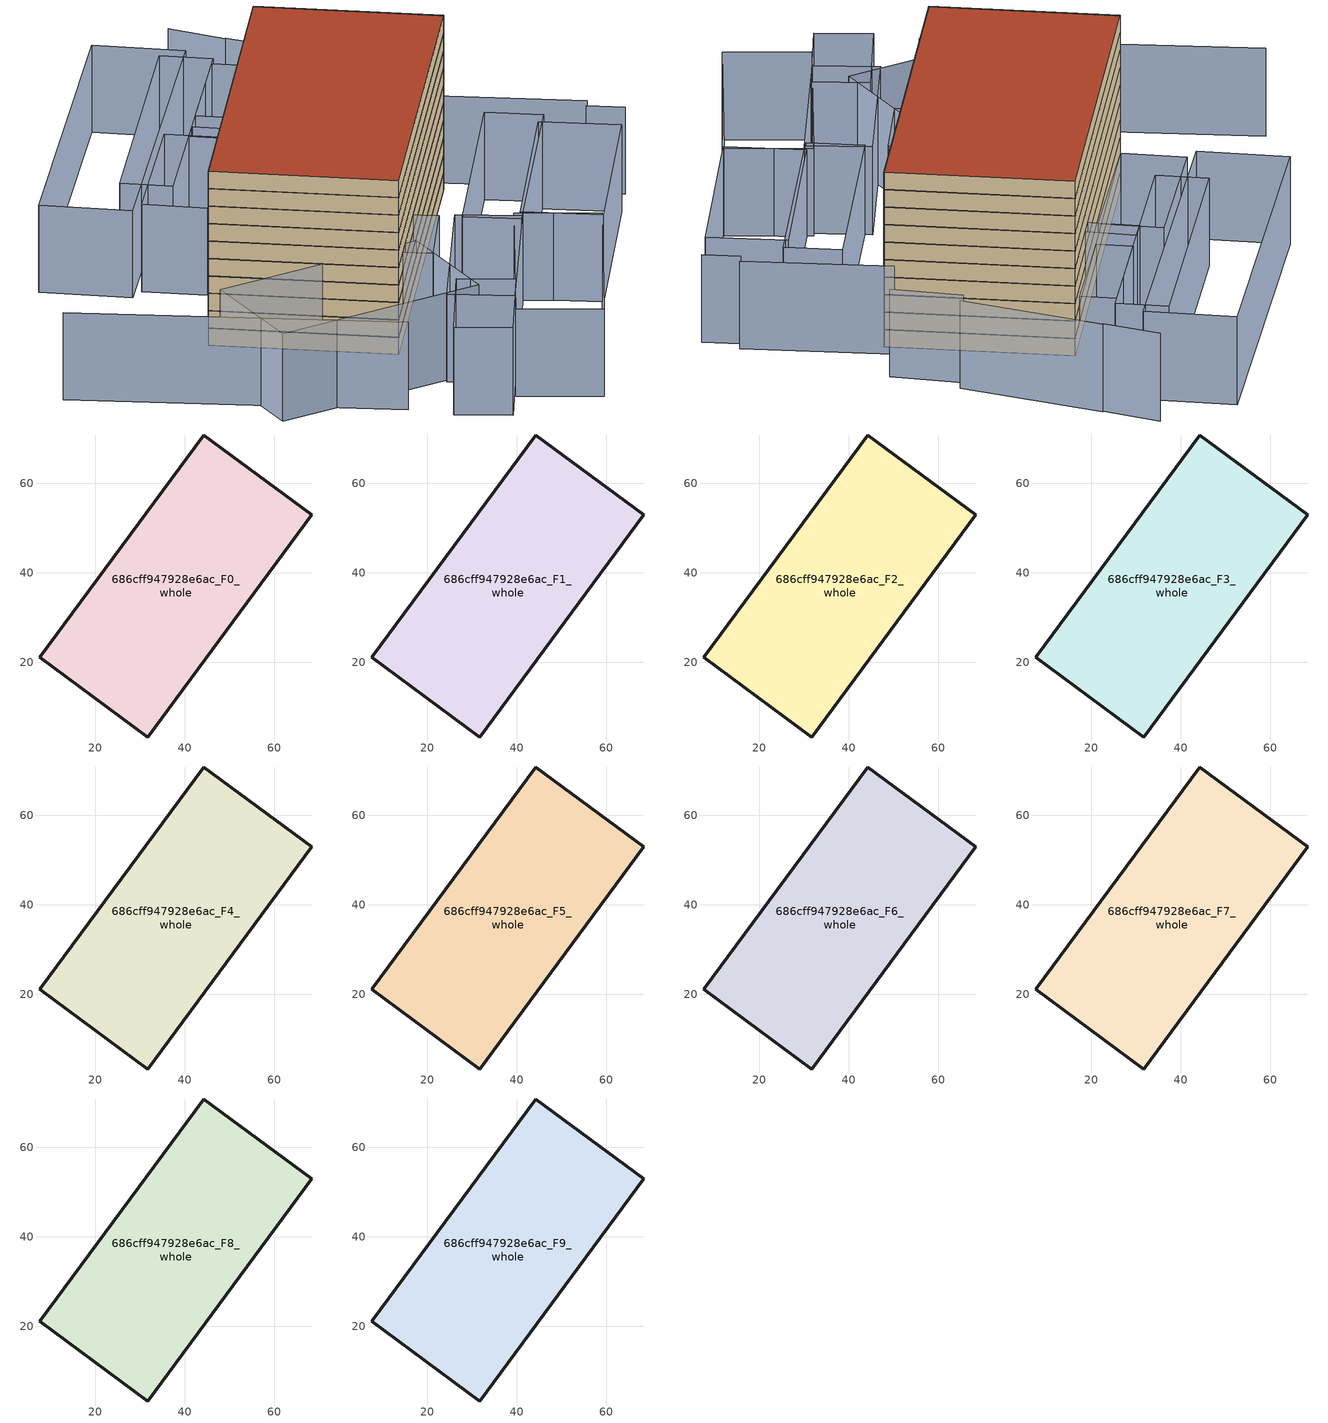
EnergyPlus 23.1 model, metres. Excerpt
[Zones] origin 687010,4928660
686cff947928e6ac_F0_whole
 floor ground (EU_floor_Construction): 31.72,3.36 68.41,53.02 44.32,70.8 7.65,21.14 z0
 wall outside (EU_wall_Construction): 44.32,70.8 68.41,53.02 31.72,3.36 7.65,21.14 44.32,70.8 z0:3
686cff947928e6ac_F1_whole
 floor to 686cff947928e6ac_F0_whole (EU_floor_Construction): 31.72,3.36 68.4,53.02 44.32,70.8 7.65,21.14 z3
 wall outside (EU_wall_Construction): 44.32,70.8 68.41,53.02 31.72,3.36 7.65,21.14 44.32,70.8 z3:6
686cff947928e6ac_F2_whole
 floor to 686cff947928e6ac_F1_whole (EU_floor_Construction): 31.72,3.36 68.4,53.02 44.32,70.8 7.65,21.14 z6
 wall outside (EU_wall_Construction): 44.32,70.8 68.41,53.02 31.72,3.36 7.65,21.14 44.32,70.8 z6:9
686cff947928e6ac_F3_whole
 floor to 686cff947928e6ac_F2_whole (EU_floor_Construction): 31.72,3.36 68.4,53.02 44.32,70.8 7.65,21.14 z9
 wall outside (EU_wall_Construction): 44.32,70.8 68.41,53.02 31.72,3.36 7.65,21.14 44.32,70.8 z9:12
686cff947928e6ac_F4_whole
 floor to 686cff947928e6ac_F3_whole (EU_floor_Construction): 31.72,3.36 68.4,53.02 44.32,70.8 7.65,21.14 z12
 wall outside (EU_wall_Construction): 44.32,70.8 68.41,53.02 31.72,3.36 7.65,21.14 44.32,70.8 z12:15
686cff947928e6ac_F5_whole
 floor to 686cff947928e6ac_F4_whole (EU_floor_Construction): 31.72,3.36 68.4,53.02 44.32,70.8 7.65,21.14 z15
 wall outside (EU_wall_Construction): 44.32,70.8 68.41,53.02 31.72,3.36 7.65,21.14 44.32,70.8 z15:18
686cff947928e6ac_F6_whole
 floor to 686cff947928e6ac_F5_whole (EU_floor_Construction): 31.72,3.36 68.4,53.02 44.32,70.8 7.65,21.14 z18
 wall outside (EU_wall_Construction): 44.32,70.8 68.41,53.02 31.72,3.36 7.65,21.14 44.32,70.8 z18:21
686cff947928e6ac_F7_whole
 floor to 686cff947928e6ac_F6_whole (EU_floor_Construction): 31.72,3.36 68.4,53.02 44.32,70.8 7.65,21.14 z21
 wall outside (EU_wall_Construction): 44.32,70.8 68.41,53.02 31.72,3.36 7.65,21.14 44.32,70.8 z21:24
686cff947928e6ac_F8_whole
 floor to 686cff947928e6ac_F7_whole (EU_floor_Construction): 31.72,3.36 68.4,53.02 44.32,70.8 7.65,21.14 z24
 wall outside (EU_wall_Construction): 44.32,70.8 68.41,53.02 31.72,3.36 7.65,21.14 44.32,70.8 z24:27
686cff947928e6ac_F9_whole
 floor to 686cff947928e6ac_F8_whole (EU_floor_Construction): 31.72,3.36 68.4,53.02 44.32,70.8 7.65,21.14 z27
 wall outside (EU_wall_Construction): 44.32,70.8 68.41,53.02 31.72,3.36 7.65,21.14 44.32,70.8 z27:30
 roof outside (EU_roof_Construction): 68.41,53.02 31.72,3.36 7.65,21.14 44.32,70.8 z30
shading: -21.94,15.04 22.91,-14.96 / 92.06,37.34 87.02,40.8 / 88.11,42.39 68.27,56.02 / 73.04,62.96 64.33,70.59 / 65.67,72.12 50.78,90.6 / 50.66,90.51 44.77,98.09 / 28.15,-20.09 37.49,-4.68 / 37.49,-4.68 45.44,-9.5 / 45.44,-9.5 36.1,-24.91 / 36.1,-24.91 28.15,-20.09 / 69.43,5.14 51.92,-25.87 / 51.92,-25.87 39.87,-19.06 / 39.87,-19.06 57.38,11.95 / 57.38,11.95 69.43,5.14 / 58.15,10.41 42.32,-14.64 / 42.32,-14.64 33.32,-8.96 / 33.32,-8.96 49.15,16.09 / 49.15,16.09 58.15,10.41 / 3.56,10.24 39.13,10.7 / 39.13,10.7 39.38,-8.38 / 39.38,-8.38 3.81,-8.84 / 3.81,-8.84 3.56,10.24 / 46.81,16.89 39.06,5.36 / 39.06,5.36 31.75,10.27 / 31.75,10.27 39.51,21.8 / 39.51,21.8 46.81,16.89 / 58.52,11.85 77.64,39.46 / 77.64,39.46 88.37,32.02 / 88.37,32.02 69.24,4.42 / 69.24,4.42 58.52,11.85 / 49.8,14.87 72.07,46.63 / 72.07,46.63 79.67,41.31 / 79.67,41.31 57.41,9.54 / 57.41,9.54 49.8,14.87 / 8.7,43.76 24.74,64.57 / 24.74,64.57 32.98,58.22 / 32.98,58.22 16.94,37.41 / 16.94,37.41 8.7,43.76 / 6.33,42.47 -5.33,51.54 / -5.33,51.54 31.39,98.77 / 31.39,98.77 43.06,89.7 / 43.06,89.7 6.33,42.47 / 34.78,56.37 27.69,62.07 / 27.69,62.07 29.88,64.79 / 29.88,64.79 36.97,59.09 / 36.97,59.09 34.78,56.37 / 45.3,84.97 16.29,47.08 / 16.29,47.08 9.59,52.21 / 9.59,52.21 38.6,90.1 / 38.6,90.1 45.3,84.97 / 32.34,68.04 44.18,83.51 / 44.18,83.51 48.81,79.97 / 48.81,79.97 36.96,64.5 / 36.96,64.5 32.34,68.04 z0:15
[Building]
EU S2 Campaign: North Axis=0; Terrain=City; Solar Distribution=FullExterior
[Site:Location]
Bologna: Latitude=44.5; Longitude=11.25; Time Zone=1; Elevation=37
[SizingPeriod:WeatherFileDays]
AnnualSizingPeriod: Begin Month=1; Begin Day of Month=1; End Month=12; End Day of Month=31; Day of Week for Start Day=Monday; Use Weather File Daylight Saving Period=No; Use Weather File Rain and Snow Indicators=No
[MATERIAL]
EU_InternalMass_Material: Roughness=MediumRough; Thickness=0.1; Conductivity=1; Density=1800; Specific Heat=900; Thermal Absorptance=0.9; Solar Absorptance=0.7; Visible Absorptance=0.7
[MATERIAL:NOMASS] Roughness=MediumRough; Thermal Absorptance=0.9; Solar Absorptance=0.7; Visible Absorptance=0.7
Name | Thermal Resistance
EU_wall_NoMass | 0.905828
EU_roof_NoMass | 0.37593
EU_floor_NoMass | 0.67114
[CONSTRUCTION]
EU_wall_Construction: EU_wall_NoMass
EU_roof_Construction: EU_roof_NoMass
EU_floor_Construction: EU_floor_NoMass
EU_InternalMass_Construction: EU_InternalMass_Material
[ZONE] Type=1; Multiplier=1; Ceiling Height=autocalculate; Volume=5544.86; Floor Area=autocalculate; Part of Total Floor Area=Yes
686cff947928e6ac_F0_whole; 686cff947928e6ac_F1_whole; 686cff947928e6ac_F2_whole; 686cff947928e6ac_F3_whole; 686cff947928e6ac_F4_whole; 686cff947928e6ac_F5_whole; 686cff947928e6ac_F6_whole; 686cff947928e6ac_F7_whole; 686cff947928e6ac_F8_whole; 686cff947928e6ac_F9_whole
[INTERNALMASS] Construction=EU_InternalMass_Construction; Surface Area=1848.29
Name | Zone or ZoneList
686cff947928e6ac_F0_whole_EU_InternalMass | 686cff947928e6ac_F0_whole
686cff947928e6ac_F1_whole_EU_InternalMass | 686cff947928e6ac_F1_whole
686cff947928e6ac_F2_whole_EU_InternalMass | 686cff947928e6ac_F2_whole
686cff947928e6ac_F3_whole_EU_InternalMass | 686cff947928e6ac_F3_whole
686cff947928e6ac_F4_whole_EU_InternalMass | 686cff947928e6ac_F4_whole
686cff947928e6ac_F5_whole_EU_InternalMass | 686cff947928e6ac_F5_whole
686cff947928e6ac_F6_whole_EU_InternalMass | 686cff947928e6ac_F6_whole
686cff947928e6ac_F7_whole_EU_InternalMass | 686cff947928e6ac_F7_whole
686cff947928e6ac_F8_whole_EU_InternalMass | 686cff947928e6ac_F8_whole
686cff947928e6ac_F9_whole_EU_InternalMass | 686cff947928e6ac_F9_whole
[OTHEREQUIPMENT] Fuel Type=Electricity; Design Level Calculation Method=Watts/Area; Power per Zone Floor Area=1; Fraction Latent=0; Fraction Radiant=0; Fraction Lost=0; Carbon Dioxide Generation Rate=0; EndUse Subcategory=EU_Step8_InternalGains
Name | Zone or ZoneList or Space or SpaceList | Schedule
EU_Step8_InternalGain_686cff947928e6ac_F0_whole_f000 | 686cff947928e6ac_F0_whole | EU_Step8_GainSchedule_686cff947928e6ac_F0_whole_f000
EU_Step8_InternalGain_686cff947928e6ac_F1_whole_f000 | 686cff947928e6ac_F1_whole | EU_Step8_GainSchedule_686cff947928e6ac_F1_whole_f000
EU_Step8_InternalGain_686cff947928e6ac_F2_whole_f000 | 686cff947928e6ac_F2_whole | EU_Step8_GainSchedule_686cff947928e6ac_F2_whole_f000
EU_Step8_InternalGain_686cff947928e6ac_F3_whole_f000 | 686cff947928e6ac_F3_whole | EU_Step8_GainSchedule_686cff947928e6ac_F3_whole_f000
EU_Step8_InternalGain_686cff947928e6ac_F4_whole_f000 | 686cff947928e6ac_F4_whole | EU_Step8_GainSchedule_686cff947928e6ac_F4_whole_f000
EU_Step8_InternalGain_686cff947928e6ac_F5_whole_f000 | 686cff947928e6ac_F5_whole | EU_Step8_GainSchedule_686cff947928e6ac_F5_whole_f000
EU_Step8_InternalGain_686cff947928e6ac_F6_whole_f000 | 686cff947928e6ac_F6_whole | EU_Step8_GainSchedule_686cff947928e6ac_F6_whole_f000
EU_Step8_InternalGain_686cff947928e6ac_F7_whole_f000 | 686cff947928e6ac_F7_whole | EU_Step8_GainSchedule_686cff947928e6ac_F7_whole_f000
EU_Step8_InternalGain_686cff947928e6ac_F8_whole_f000 | 686cff947928e6ac_F8_whole | EU_Step8_GainSchedule_686cff947928e6ac_F8_whole_f000
EU_Step8_InternalGain_686cff947928e6ac_F9_whole_f000 | 686cff947928e6ac_F9_whole | EU_Step8_GainSchedule_686cff947928e6ac_F9_whole_f000
[ZONEVENTILATION:DESIGNFLOWRATE] Schedule=EU_AlwaysOn; Design Flow Rate Calculation Method=AirChanges/Hour; Air Changes per Hour=0.73129; Ventilation Type=Natural; Fan Pressure Rise=0; Fan Total Efficiency=1; Constant Term Coefficient=1; Temperature Term Coefficient=0; Velocity Term Coefficient=0; Velocity Squared Term Coefficient=0; Minimum Indoor Temperature=-100; Maximum Indoor Temperature=100; Delta Temperature=-100; Minimum Outdoor Temperature=-100; Maximum Outdoor Temperature=100; Maximum Wind Speed=40
Name | Zone or ZoneList or Space or SpaceList
EU_ConstantAir_686cff947928e6ac_F0_whole | 686cff947928e6ac_F0_whole
EU_ConstantAir_686cff947928e6ac_F1_whole | 686cff947928e6ac_F1_whole
EU_ConstantAir_686cff947928e6ac_F2_whole | 686cff947928e6ac_F2_whole
EU_ConstantAir_686cff947928e6ac_F3_whole | 686cff947928e6ac_F3_whole
EU_ConstantAir_686cff947928e6ac_F4_whole | 686cff947928e6ac_F4_whole
EU_ConstantAir_686cff947928e6ac_F5_whole | 686cff947928e6ac_F5_whole
EU_ConstantAir_686cff947928e6ac_F6_whole | 686cff947928e6ac_F6_whole
EU_ConstantAir_686cff947928e6ac_F7_whole | 686cff947928e6ac_F7_whole
EU_ConstantAir_686cff947928e6ac_F8_whole | 686cff947928e6ac_F8_whole
EU_ConstantAir_686cff947928e6ac_F9_whole | 686cff947928e6ac_F9_whole
[HVACTEMPLATE:THERMOSTAT] Constant Heating Setpoint=20; Constant Cooling Setpoint=50
EU_HeatOnly_686cff947928e6ac_F0_whole; EU_HeatOnly_686cff947928e6ac_F1_whole; EU_HeatOnly_686cff947928e6ac_F2_whole; EU_HeatOnly_686cff947928e6ac_F3_whole; EU_HeatOnly_686cff947928e6ac_F4_whole; EU_HeatOnly_686cff947928e6ac_F5_whole; EU_HeatOnly_686cff947928e6ac_F6_whole; EU_HeatOnly_686cff947928e6ac_F7_whole; EU_HeatOnly_686cff947928e6ac_F8_whole; EU_HeatOnly_686cff947928e6ac_F9_whole
[HVACTEMPLATE:ZONE:IDEALLOADSAIRSYSTEM] System Availability Schedule=EU_AlwaysOn; Maximum Heating Supply Air Temperature=50; Minimum Cooling Supply Air Temperature=13; Maximum Heating Supply Air Humidity Ratio=0.0156; Minimum Cooling Supply Air Humidity Ratio=0.0077; Heating Limit=NoLimit; Cooling Limit=NoLimit; Heating Availability Schedule=EU_AlwaysOn; Cooling Availability Schedule=EU_CoolingOff; Dehumidification Control Type=ConstantSensibleHeatRatio; Cooling Sensible Heat Ratio=0.7; Dehumidification Setpoint=60; Humidification Control Type=None; Humidification Setpoint=30; Outdoor Air Method=None; Outdoor Air Flow Rate per Person=0.00944; Outdoor Air Flow Rate per Zone Floor Area=0; Outdoor Air Flow Rate per Zone=0; Demand Controlled Ventilation Type=None; Outdoor Air Economizer Type=NoEconomizer; Heat Recovery Type=None; Sensible Heat Recovery Effectiveness=0.7; Latent Heat Recovery Effectiveness=0.65
Name | Template Thermostat
686cff947928e6ac_F0_whole | EU_HeatOnly_686cff947928e6ac_F0_whole
686cff947928e6ac_F1_whole | EU_HeatOnly_686cff947928e6ac_F1_whole
686cff947928e6ac_F2_whole | EU_HeatOnly_686cff947928e6ac_F2_whole
686cff947928e6ac_F3_whole | EU_HeatOnly_686cff947928e6ac_F3_whole
686cff947928e6ac_F4_whole | EU_HeatOnly_686cff947928e6ac_F4_whole
686cff947928e6ac_F5_whole | EU_HeatOnly_686cff947928e6ac_F5_whole
686cff947928e6ac_F6_whole | EU_HeatOnly_686cff947928e6ac_F6_whole
686cff947928e6ac_F7_whole | EU_HeatOnly_686cff947928e6ac_F7_whole
686cff947928e6ac_F8_whole | EU_HeatOnly_686cff947928e6ac_F8_whole
686cff947928e6ac_F9_whole | EU_HeatOnly_686cff947928e6ac_F9_whole
[SIZING:ZONE] Zone Cooling Design Supply Air Temperature Input Method=SupplyAirTemperature; Zone Cooling Design Supply Air Temperature=13; Zone Heating Design Supply Air Temperature Input Method=SupplyAirTemperature; Zone Heating Design Supply Air Temperature=50; Zone Cooling Design Supply Air Humidity Ratio=0.008; Zone Heating Design Supply Air Humidity Ratio=0.008; Cooling Design Air Flow Method=DesignDay; Cooling Design Air Flow Rate=0; Cooling Minimum Air Flow per Zone Floor Area=0.000762; Cooling Minimum Air Flow=0; Cooling Minimum Air Flow Fraction=0.2; Heating Design Air Flow Method=DesignDay; Heating Design Air Flow Rate=0; Heating Maximum Air Flow per Zone Floor Area=0.002032; Heating Maximum Air Flow=0.141576; Heating Maximum Air Flow Fraction=0.3; Account for Dedicated Outdoor Air System=No; Dedicated Outdoor Air System Control Strategy=NeutralSupplyAir; Dedicated Outdoor Air Low Setpoint Temperature for Design=autosize; Dedicated Outdoor Air High Setpoint Temperature for Design=autosize; Zone Load Sizing Method=Sensible Load Only No Latent Load; Zone Latent Cooling Design Supply Air Humidity Ratio Input Method=HumidityRatioDifference; Zone Cooling Design Supply Air Humidity Ratio Difference=0.005; Zone Latent Heating Design Supply Air Humidity Ratio Input Method=HumidityRatioDifference; Zone Humidification Design Supply Air Humidity Ratio Difference=0.005
686cff947928e6ac_F0_whole; 686cff947928e6ac_F1_whole; 686cff947928e6ac_F2_whole; 686cff947928e6ac_F3_whole; 686cff947928e6ac_F4_whole; 686cff947928e6ac_F5_whole; 686cff947928e6ac_F6_whole; 686cff947928e6ac_F7_whole; 686cff947928e6ac_F8_whole; 686cff947928e6ac_F9_whole
[SCHEDULE:CONSTANT]
Name | Hourly Value
EU_AlwaysOn | 1
EU_CoolingOff | 0
[SCHEDULE:FILE] Column Number=1; Rows to Skip at Top=0; Number of Hours of Data=8760; Column Separator=Comma; Interpolate to Timestep=No; Minutes per Item=60; Adjust Schedule for Daylight Savings=Yes
Name | File
EU_Step8_GainSchedule_686cff947928e6ac_F0_whole_f000 | ../../schedules/686cff947928e6ac/686cff947928e6ac_F0_whole_f000_gain.csv
EU_Step8_GainSchedule_686cff947928e6ac_F1_whole_f000 | ../../schedules/686cff947928e6ac/686cff947928e6ac_F1_whole_f000_gain.csv
EU_Step8_GainSchedule_686cff947928e6ac_F2_whole_f000 | ../../schedules/686cff947928e6ac/686cff947928e6ac_F2_whole_f000_gain.csv
EU_Step8_GainSchedule_686cff947928e6ac_F3_whole_f000 | ../../schedules/686cff947928e6ac/686cff947928e6ac_F3_whole_f000_gain.csv
EU_Step8_GainSchedule_686cff947928e6ac_F4_whole_f000 | ../../schedules/686cff947928e6ac/686cff947928e6ac_F4_whole_f000_gain.csv
EU_Step8_GainSchedule_686cff947928e6ac_F5_whole_f000 | ../../schedules/686cff947928e6ac/686cff947928e6ac_F5_whole_f000_gain.csv
EU_Step8_GainSchedule_686cff947928e6ac_F6_whole_f000 | ../../schedules/686cff947928e6ac/686cff947928e6ac_F6_whole_f000_gain.csv
EU_Step8_GainSchedule_686cff947928e6ac_F7_whole_f000 | ../../schedules/686cff947928e6ac/686cff947928e6ac_F7_whole_f000_gain.csv
EU_Step8_GainSchedule_686cff947928e6ac_F8_whole_f000 | ../../schedules/686cff947928e6ac/686cff947928e6ac_F8_whole_f000_gain.csv
EU_Step8_GainSchedule_686cff947928e6ac_F9_whole_f000 | ../../schedules/686cff947928e6ac/686cff947928e6ac_F9_whole_f000_gain.csv
